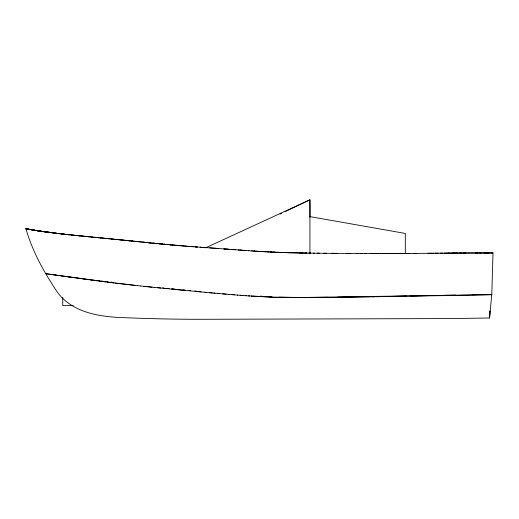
<?xml version="1.0" encoding="UTF-8"?>
<svg xmlns="http://www.w3.org/2000/svg" width="519" height="519" viewBox="0 0 519 519"><rect width="100%" height="100%" fill="white"/><g stroke="black" fill="none" stroke-linecap="round" stroke-linejoin="round"><path stroke-width="0.78" d="M489.638 316.622L489.579 317.978L453.651 318.556L208.404 319.276C178.731 319.425 149.057 318.776 119.415 317.459C95.788 316.356 68.949 311.03 55.488 289.349C44.037 271.988 33.845 253.551 27.416 233.693A143.945 143.938 -89.2 0 1 25.95 228.788L30.576 229.619M489.696 315.273L489.865 311.205M489.625 316.992L489.579 317.978L491.765 294.279L491.785 294.669L446.379 295.59L337.369 297.14M489.67 316L489.904 310.862M280.072 214.068L281.525 213.374M285.165 211.635L309.934 199.796L310.025 217.182M205.472 247.881L309.934 199.796L309.934 253.914M373.09 296.764L379.123 296.634M406.624 296.083L377.235 296.719M410.386 296.005L431.484 295.564M455.585 295.064L443.55 295.311M472.141 294.708L479.686 294.545M374.218 296.784L330.85 297.497M333.873 297.458L336.889 297.419M328.274 297.244L304.03 297.504M331.985 297.51L301.837 297.634L279.241 297.121M407.168 253.454L409.751 253.467L404.424 253.473M434.967 253.207L442.824 253.175M408.388 253.441L416.322 253.376M428.013 253.266L438.263 253.214M413.76 253.434L433.573 253.253M448.033 253.103L455.371 253.09M405.826 253.493L396.49 253.519M444.069 253.136L457.343 253.077M403.698 253.48L406.325 253.493M440.106 253.162L449.422 253.129M463.915 253.019L465.069 253.013M459.925 253.032L466.776 253.032M395.588 253.525L396.743 253.519M455.961 253.058L465.271 253.038M451.997 253.077L461.307 253.058M401.862 253.519L392.52 253.532M401.764 253.519L402.906 253.512M302.305 297.426L274.674 297.244L251.215 296.064M474.34 252.98L481.145 252.987M475.904 253L477.039 253M470.863 252.987L477.175 253M467.385 253L473.62 253.006M390.956 253.538L394.92 253.551M463.895 253.019L470.201 253.019M483.604 252.961L487.309 252.98M479.777 252.967L485.116 252.98M475.806 252.974L482.748 252.987M384.592 253.551L393.934 253.557M390.359 253.564L380.628 253.551M487.717 252.954L493.011 252.974L491.785 294.669L297.977 297.543L273.818 297.277L248.426 295.875M485.92 252.954L493.05 252.974L491.688 252.954M483.747 252.961L489.08 252.974M384.008 253.551L388.076 253.57M73.244 305.607L62.747 305.607L62.747 297.543M372.421 253.538L378.079 253.57M375.899 253.544L382.042 253.57M360.796 253.499L366.18 253.538M364.766 253.519L372.694 253.538M370.144 253.551L374.115 253.564M346.945 253.434L358.253 253.506M356.209 253.48L362.217 253.525M331.881 253.337L337 253.376M348.898 253.447L324.933 253.285M346.355 253.447L350.319 253.467M323.778 253.272L325.348 253.298M317.985 253.22L319.646 253.24M317.161 253.207L326.522 253.304M313.197 253.162L318.595 253.233M308.721 253.103L314.624 253.188M305.263 253.051L310.66 253.136M309.382 253.116L310.524 253.136M301.292 252.987L306.697 253.077M304.089 253.032L307.099 253.084M299.457 252.954L303.68 253.025M297.14 252.909L300.254 252.967M302.726 253.013L290.186 252.747M296.836 252.896L292.508 252.805M292.275 252.785L287.87 252.688M288.849 252.695L285.554 252.617M286.715 252.656L290.822 252.753M286.858 252.636L275.135 252.253M284.289 252.558L279.76 252.429M279.735 252.403L277.457 252.312M278.93 252.37L270.509 252.046M275.174 252.221L272.897 252.117M274.973 252.208L261.258 251.559M270.613 252.007L271.755 252.065M267.045 251.877L268.2 251.936M268.336 251.897L269.478 251.955M264.917 251.709L266.059 251.773M268.719 296.615L271.722 296.777M254.31 251.06L265.443 251.741M262.64 251.579L263.782 251.644M259.228 251.378L260.369 251.443M258.942 251.423L253.162 251.053M251.533 250.872L254.68 251.086M260.467 296.096L261.965 296.193M248.543 250.742L252.403 250.93M245.072 250.502L248.99 250.703M245.649 295.674L249.71 295.986M209.624 247.874L218.077 248.471M227.393 249.139L192.179 246.603M240.427 250.093L245.98 250.489M202.345 247.427L205.427 247.647M223.721 248.951L225.129 249.055M243.917 250.418L238.143 250.002M200.12 247.193L201.255 247.271M226.537 249.075L241.03 250.132M224.286 248.99L229.288 249.354M231.215 249.496L235.834 249.834M194.897 246.882L197.726 247.096M246.7 295.772L240.089 295.266M195.579 246.856L196.714 246.94M191.394 246.622L193.496 246.778M243.696 295.551L237.313 295.052M188.598 246.408L192.75 246.642M188.488 246.402L189.643 246.486M188.78 246.337L189.909 246.428L186.516 246.162M237.689 295.097L231.766 294.617M187.145 246.214L164.062 244.196M183.025 245.967L185.808 246.188M181.579 245.85L183.116 245.889M228.697 294.37L234.692 294.857M181.981 245.792L179.276 245.656M229.002 294.39L222.716 293.864M180.242 245.74L175.338 245.318M176.979 245.461L178.127 245.558M194.852 290.925L196.331 291.049M226.239 294.163L217.857 293.443M175.175 245.215L172.379 245.059M188.948 290.406L190.421 290.536M213.757 293.073L219.725 293.605M169.752 244.825L173.236 245.137M170.076 244.851L171.225 244.955M215.074 293.196L204.823 292.262M209.514 292.697L212.29 292.95M168.357 244.696L157.101 243.521M183.058 289.874L185.264 290.076M166.151 244.391L168.403 244.605M164.328 244.319L165.477 244.43M198.881 291.704L206.737 292.444M163.9 244.183L165.023 244.287M162.032 244.099L163.18 244.209M195.923 291.425L201.197 291.925M190.006 290.861L198.433 291.665M102.366 238.046L109.243 238.714M100.154 237.825L103.054 238.111M107.9 238.584L111.326 238.915M160.52 243.859L162.771 244.073M159.327 243.839L162.797 244.177M158.593 243.768L159.742 243.878M177.18 289.317L179.386 289.524M171.439 289.077L190.149 290.874M164.51 288.402L184.109 290.296M94.834 237.306L100.997 237.91M111.228 238.909L115.653 239.337M95.749 237.397L81.457 235.983M98.046 237.696L106.207 238.493M106.895 238.565L112.415 239.103M115.523 239.324L120.097 239.778M93.822 237.28L98.318 237.721M111.806 239.045L116.606 239.519M119.772 239.746L129.588 240.732M153.63 243.177L158.269 243.638M91.915 237.092L93.965 237.293M117.313 239.59L118.721 239.726M157.452 243.658L154.02 243.32M174.987 289.096L172.061 288.804M157.614 287.727L166.534 288.596M160.715 288.026L154.188 287.383M84.461 236.281L85.817 236.417M121.212 239.888L122.335 239.999M79.284 235.769L84.85 236.385M85.966 236.495L92.7 237.164M118.63 239.72L120.908 239.947M152.631 243.08L154.889 243.301M78.019 235.639L81.496 236.048M81.074 236.009L85.025 236.405M86.388 236.541L89.145 236.813M120.849 239.94L123.185 240.174M125.702 240.336L127.946 240.563M155.862 243.502L143.25 242.126M78.168 235.652L79.809 235.879M122.99 240.154L129.964 240.861M148.953 242.808L152.411 243.158M154.928 287.455L147.377 286.696M149.245 242.736L150.374 242.853M124.313 240.284L125.442 240.401M129.069 240.673L132.974 241.076M76.734 235.509L79.258 235.827M132.423 241.017L144.736 242.282M144.853 242.392L147.149 242.626M148.291 242.743L149.44 242.86M75.411 235.373L78.142 235.71M128.485 240.712L131.852 241.056M142.757 242.178L145.508 242.457M76.027 235.496L77.305 235.626M152.041 287.163L140.61 285.988M136.893 241.478L139.131 241.705M131.099 240.978L132.241 241.095M132.527 241.127L142.07 242.107M77.026 235.6L71.032 234.912M75.91 235.483L72.718 235.094M73.348 235.217L74.794 235.367M167.682 288.356L169.142 288.506M73.679 235.25L70.539 234.86M143.432 286.274L146.293 286.572M69.163 234.711L71.907 235.068M162.596 287.824L164.043 287.98M137.243 285.625L140.584 285.975M68.372 234.627L69.455 234.744M69.767 234.835L65.115 234.27L67.029 234.543M67.185 234.497L69.235 234.783M137.743 285.671L112.655 282.751M66.198 234.393L68.132 234.659M105.857 281.545L107.952 281.778M110.742 282.083L112.143 282.239M103.768 281.317L100.984 281.006M134.914 285.359L115.4 283.089M64.032 234.153L66.575 234.491M62.987 234.037L65.932 234.419M62.955 234.03L64.83 234.296M96.813 280.545L99.59 280.857M64.531 234.264L46.438 232.012M63.74 234.173L58.647 233.537M61.547 233.926L62.643 234.05M95.431 280.383L45.75 273.682L51.861 274.557M60.995 233.861L62.423 234.024M60.451 233.797L46.074 232.006A141.726 31.49 2.5 0 1 37.16 230.728M59.354 233.673L56.5 233.284M58.258 233.544L55.429 233.154M54.365 233.025L56.058 233.278M53.301 232.895L54.956 233.148M53.866 233.012L51.186 232.629A141.116 31.322 2.3 0 1 25.794 228.834M114.193 282.952L107.186 282.07M112.033 282.686L104.468 281.72M101.75 281.376L105.584 281.869M99.045 281.026L103.443 281.596M101.309 281.317L96.346 280.669M97.079 280.766L90.961 279.962M92.895 280.215L94.977 280.494M88.275 279.598L91.5 280.033M85.603 279.241L88.717 279.657M87.315 279.469L82.923 278.878M84.487 279.092L80.108 278.495M77.136 278.087L80.257 278.515M74.249 277.691L77.591 278.152M74.924 277.788L70.357 277.152M67.937 276.822L72.264 277.418M65.868 276.53L69.611 277.049M64.298 276.309L66.951 276.679M61.638 275.939L64.914 276.4M58.122 275.44L62.124 276.004M54.975 274.999L58.984 275.563M53.684 274.817L56.337 275.193M51.037 274.441L53.931 274.849M37.426 230.708L25.95 228.788M37.206 230.708L31.114 229.716M309.934 216.624L405.313 233.44L405.313 253.538M51.816 232.668A133.604 29.648 2.5 0 1 25.801 228.717M51.368 232.531A141.116 31.179 2.3 0 1 26.112 228.736M46.392 232.032A150.166 33.248 2.2 0 1 37.381 230.728"/></g></svg>
